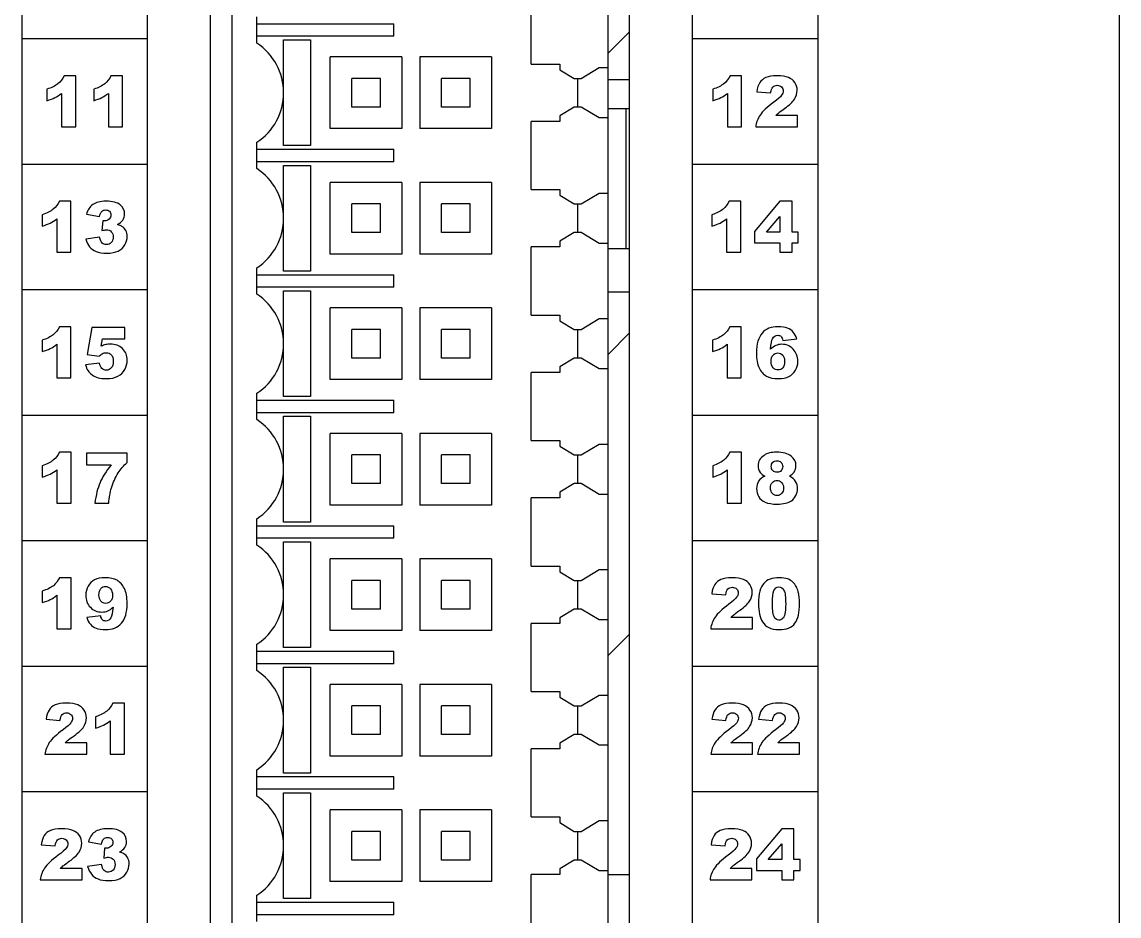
# Model space of a CAD drawing. Header units: millimetres. Extents: x 33 to 632, y -490 to 20.
# Drawn here: x 455.37 to 485.97, y -186.85 to -161.91 of the extents above; entities that cross this region are included whole.
import ezdxf

# ---------------------------------------------------------------- set-up
doc = ezdxf.new("R2010")
doc.units = ezdxf.units.MM

# ---------------------------------------------------------------- blocks, each defined once
blk = doc.blocks.new('MOD_DIM780')
at = {"linetype": 'Continuous'}
for p, q in [((146.219, 128.861), (146.219, 48.361)), ((156.719, 48.361), (156.719, 128.861)), ((145.619, 128.161), (145.619, 48.561)), ((157.319, 48.561), (157.319, 128.161)), ((140.369, 125.111), (140.369, 51.611)), ((143.869, 51.611), (143.869, 125.111)), ((159.069, 51.611), (159.069, 125.111)), ((162.569, 125.111), (162.569, 51.611)), ((170.969, 124.511), (170.969, 38.611)), ((154.569, 106.911), (154.569, 108.811)), ((146.919, 107.494), (146.919, 108.228)), ((146.919, 108.036), (150.744, 108.036)), ((150.744, 107.686), (150.744, 108.036)), ((156.719, 107.212), (157.319, 107.812)), ((143.869, 107.611), (140.369, 107.611)), ((150.744, 107.686), (146.919, 107.686)), ((147.669, 106.115), (147.669, 107.586)), ((147.669, 107.586), (148.421, 107.586)), ((148.421, 107.586), (148.421, 104.636)), ((162.569, 107.611), (159.069, 107.611)), ((150.969, 107.111), (148.969, 107.111)), ((148.969, 105.111), (148.969, 107.111)), ((150.969, 107.111), (150.969, 105.111)), ((153.469, 107.111), (151.469, 107.111)), ((151.469, 107.111), (151.469, 105.111)), ((153.469, 107.111), (153.469, 105.111)), ((154.569, 106.911), (155.37, 106.911)), ((155.37, 106.911), (155.369, 106.753)), ((155.969, 106.511), (156.469, 106.811)), ((156.469, 106.811), (156.719, 106.811)), ((141.868, 106.585), (141.546, 106.585)), ((141.868, 105.161), (141.868, 106.585)), ((143.173, 106.585), (142.851, 106.585)), ((143.173, 105.161), (143.173, 106.585)), ((150.369, 106.511), (149.569, 106.511)), ((149.569, 105.711), (149.569, 106.511)), ((150.369, 105.711), (150.369, 106.511)), ((152.869, 106.511), (152.069, 106.511)), ((152.069, 105.711), (152.069, 106.511)), ((152.869, 105.711), (152.869, 106.511)), ((155.369, 106.753), (155.772, 106.511)), ((155.772, 106.511), (155.969, 106.511)), ((155.869, 106.511), (155.869, 105.711)), ((160.44, 106.585), (160.118, 106.585)), ((160.44, 105.161), (160.44, 106.585)), ((141.066, 106.209), (141.066, 105.89)), ((142.37, 106.209), (142.37, 105.89)), ((157.319, 106.471), (156.719, 106.471)), ((159.637, 106.209), (159.637, 105.89)), ((141.475, 106.094), (141.475, 105.161)), ((142.779, 106.094), (142.779, 105.161)), ((147.669, 104.636), (147.669, 106.107)), ((160.046, 106.094), (160.046, 105.161)), ((160.863, 106.138), (161.252, 106.106)), ((150.369, 105.711), (149.569, 105.711)), ((152.869, 105.711), (152.069, 105.711)), ((155.772, 105.711), (155.369, 105.468)), ((155.969, 105.711), (155.772, 105.711)), ((156.469, 105.41), (155.969, 105.711)), ((156.719, 105.671), (157.319, 105.671)), ((157.219, 101.771), (157.219, 105.671)), ((155.37, 105.311), (154.569, 105.311)), ((154.569, 103.411), (154.569, 105.311)), ((155.369, 105.468), (155.37, 105.311)), ((156.719, 105.41), (156.469, 105.41)), ((162.001, 105.478), (161.394, 105.478)), ((162.001, 105.161), (162.001, 105.478)), ((141.475, 105.161), (141.868, 105.161)), ((142.779, 105.161), (143.173, 105.161)), ((150.969, 105.111), (148.969, 105.111)), ((153.469, 105.111), (151.469, 105.111)), ((160.046, 105.161), (160.44, 105.161)), ((160.834, 105.161), (162.001, 105.161)), ((146.919, 103.994), (146.919, 104.728)), ((146.919, 104.536), (150.744, 104.536)), ((148.421, 104.636), (147.669, 104.636)), ((150.744, 104.186), (150.744, 104.536)), ((143.869, 104.111), (140.369, 104.111)), ((150.744, 104.186), (146.919, 104.186)), ((147.669, 102.615), (147.669, 104.086)), ((147.669, 104.086), (148.421, 104.086)), ((148.421, 104.086), (148.421, 101.136)), ((162.569, 104.111), (159.069, 104.111)), ((150.969, 103.611), (148.969, 103.611)), ((148.969, 101.611), (148.969, 103.611)), ((150.969, 103.611), (150.969, 101.611)), ((153.469, 103.611), (151.469, 103.611)), ((151.469, 103.611), (151.469, 101.611)), ((153.469, 103.611), (153.469, 101.611)), ((154.569, 103.411), (155.37, 103.411)), ((155.37, 103.411), (155.369, 103.253)), ((155.369, 103.253), (155.772, 103.011)), ((155.969, 103.011), (156.469, 103.311)), ((156.469, 103.311), (156.719, 103.311)), ((141.736, 103.085), (141.414, 103.085)), ((141.736, 101.661), (141.736, 103.085)), ((150.369, 103.011), (149.569, 103.011)), ((149.569, 102.211), (149.569, 103.011)), ((150.369, 102.211), (150.369, 103.011)), ((152.869, 103.011), (152.069, 103.011)), ((152.069, 102.211), (152.069, 103.011)), ((152.869, 102.211), (152.869, 103.011)), ((155.772, 103.011), (155.969, 103.011)), ((155.869, 103.011), (155.869, 102.211)), ((160.417, 103.085), (160.095, 103.085)), ((160.417, 101.661), (160.417, 103.085)), ((161.509, 103.085), (160.8, 102.242)), ((161.848, 103.085), (161.509, 103.085)), ((161.848, 102.224), (161.848, 103.085)), ((140.934, 102.709), (140.934, 102.39)), ((141.343, 102.594), (141.343, 101.661)), ((142.169, 102.722), (142.537, 102.656)), ((142.621, 102.543), (142.601, 102.265)), ((147.669, 101.136), (147.669, 102.607)), ((159.615, 102.709), (159.615, 102.39)), ((160.024, 102.594), (160.024, 101.661)), ((161.133, 102.224), (161.509, 102.664)), ((161.509, 102.664), (161.509, 102.224)), ((150.369, 102.211), (149.569, 102.211)), ((152.869, 102.211), (152.069, 102.211)), ((155.772, 102.211), (155.369, 101.968)), ((155.969, 102.211), (155.772, 102.211)), ((156.469, 101.91), (155.969, 102.211)), ((160.8, 102.242), (160.8, 101.922)), ((161.509, 102.224), (161.133, 102.224)), ((162.023, 102.224), (161.848, 102.224)), ((162.023, 101.922), (162.023, 102.224)), ((142.537, 102.082), (142.148, 102.03)), ((155.369, 101.968), (155.37, 101.811)), ((156.719, 101.91), (156.469, 101.91)), ((160.8, 101.922), (161.509, 101.922)), ((161.509, 101.922), (161.509, 101.661)), ((161.848, 101.922), (162.023, 101.922)), ((161.848, 101.661), (161.848, 101.922)), ((141.343, 101.661), (141.736, 101.661)), ((150.969, 101.611), (148.969, 101.611)), ((153.469, 101.611), (151.469, 101.611)), ((155.37, 101.811), (154.569, 101.811)), ((154.569, 99.911), (154.569, 101.811)), ((156.719, 101.771), (157.319, 101.771)), ((160.024, 101.661), (160.417, 101.661)), ((161.509, 101.661), (161.848, 101.661)), ((146.919, 100.494), (146.919, 101.228)), ((146.919, 101.036), (150.744, 101.036)), ((148.421, 101.136), (147.669, 101.136)), ((150.744, 100.686), (150.744, 101.036)), ((150.744, 100.686), (146.919, 100.686)), ((143.869, 100.611), (140.369, 100.611)), ((147.669, 100.586), (148.421, 100.586)), ((147.669, 99.115), (147.669, 100.586)), ((148.421, 100.586), (148.421, 97.636)), ((156.719, 100.561), (157.319, 100.561)), ((162.569, 100.611), (159.069, 100.611)), ((150.969, 100.111), (148.969, 100.111)), ((148.969, 98.111), (148.969, 100.111)), ((150.969, 100.111), (150.969, 98.111)), ((153.469, 100.111), (151.469, 100.111)), ((151.469, 100.111), (151.469, 98.111)), ((153.469, 100.111), (153.469, 98.111)), ((154.569, 99.911), (155.37, 99.911)), ((155.37, 99.911), (155.369, 99.753)), ((155.969, 99.511), (156.469, 99.811)), ((156.469, 99.811), (156.719, 99.811)), ((141.735, 99.585), (141.413, 99.585)), ((141.735, 98.161), (141.735, 99.585)), ((142.315, 99.561), (142.192, 98.808)), ((143.239, 99.561), (142.315, 99.561)), ((143.239, 99.25), (143.239, 99.561)), ((150.369, 99.511), (149.569, 99.511)), ((149.569, 98.711), (149.569, 99.511)), ((150.369, 98.711), (150.369, 99.511)), ((152.869, 99.511), (152.069, 99.511)), ((152.069, 98.711), (152.069, 99.511)), ((152.869, 98.711), (152.869, 99.511)), ((155.369, 99.753), (155.772, 99.511)), ((155.772, 99.511), (155.969, 99.511)), ((155.869, 99.511), (155.869, 98.711)), ((160.431, 99.585), (160.109, 99.585)), ((160.431, 98.161), (160.431, 99.585)), ((140.933, 99.209), (140.933, 98.89)), ((142.58, 99.04), (142.613, 99.25)), ((142.613, 99.25), (143.239, 99.25)), ((156.719, 98.811), (157.319, 99.411)), ((159.629, 99.209), (159.629, 98.89)), ((161.593, 99.198), (161.98, 99.246)), ((141.341, 99.094), (141.341, 98.161)), ((147.669, 97.636), (147.669, 99.107)), ((160.038, 99.094), (160.038, 98.161)), ((142.535, 98.567), (142.142, 98.524)), ((142.192, 98.808), (142.524, 98.76)), ((150.369, 98.711), (149.569, 98.711)), ((152.869, 98.711), (152.069, 98.711)), ((155.772, 98.711), (155.369, 98.468)), ((155.969, 98.711), (155.772, 98.711)), ((156.469, 98.41), (155.969, 98.711)), ((155.37, 98.311), (154.569, 98.311)), ((154.569, 96.411), (154.569, 98.311)), ((155.369, 98.468), (155.37, 98.311)), ((156.719, 98.41), (156.469, 98.41)), ((141.341, 98.161), (141.735, 98.161)), ((150.969, 98.111), (148.969, 98.111)), ((153.469, 98.111), (151.469, 98.111)), ((160.038, 98.161), (160.431, 98.161)), ((146.919, 96.994), (146.919, 97.728)), ((148.421, 97.636), (147.669, 97.636)), ((146.919, 97.536), (150.744, 97.536)), ((150.744, 97.186), (150.744, 97.536)), ((143.869, 97.111), (140.369, 97.111)), ((150.744, 97.186), (146.919, 97.186)), ((147.669, 97.086), (148.421, 97.086)), ((147.669, 95.615), (147.669, 97.086)), ((148.421, 97.086), (148.421, 94.136)), ((162.569, 97.111), (159.069, 97.111)), ((150.969, 96.611), (148.969, 96.611)), ((148.969, 94.611), (148.969, 96.611)), ((150.969, 96.611), (150.969, 94.611)), ((153.469, 96.611), (151.469, 96.611)), ((151.469, 96.611), (151.469, 94.611)), ((153.469, 96.611), (153.469, 94.611)), ((154.569, 96.411), (155.37, 96.411)), ((155.37, 96.411), (155.369, 96.253)), ((141.738, 96.085), (141.416, 96.085)), ((141.738, 94.661), (141.738, 96.085)), ((155.369, 96.253), (155.772, 96.011)), ((155.969, 96.011), (156.469, 96.311)), ((156.469, 96.311), (156.719, 96.311)), ((160.437, 96.085), (160.115, 96.085)), ((160.437, 94.661), (160.437, 96.085)), ((143.303, 96.061), (142.167, 96.061)), ((142.167, 96.061), (142.167, 95.732)), ((143.303, 95.798), (143.303, 96.061)), ((150.369, 96.011), (149.569, 96.011)), ((149.569, 95.211), (149.569, 96.011)), ((150.369, 95.211), (150.369, 96.011)), ((152.869, 96.011), (152.069, 96.011)), ((152.069, 95.211), (152.069, 96.011)), ((152.869, 95.211), (152.869, 96.011)), ((155.772, 96.011), (155.969, 96.011)), ((155.869, 96.011), (155.869, 95.211)), ((140.936, 95.709), (140.936, 95.39)), ((141.344, 95.594), (141.344, 94.661)), ((142.167, 95.732), (142.859, 95.732)), ((147.669, 94.136), (147.669, 95.607)), ((159.635, 95.709), (159.635, 95.39)), ((160.043, 95.594), (160.043, 94.661)), ((150.369, 95.211), (149.569, 95.211)), ((152.869, 95.211), (152.069, 95.211)), ((155.772, 95.211), (155.369, 94.968)), ((155.969, 95.211), (155.772, 95.211)), ((156.469, 94.91), (155.969, 95.211)), ((155.369, 94.968), (155.37, 94.811)), ((156.719, 94.91), (156.469, 94.91)), ((141.344, 94.661), (141.738, 94.661)), ((142.403, 94.661), (142.791, 94.661)), ((150.969, 94.611), (148.969, 94.611)), ((153.469, 94.611), (151.469, 94.611)), ((155.37, 94.811), (154.569, 94.811)), ((154.569, 92.911), (154.569, 94.811)), ((160.043, 94.661), (160.437, 94.661)), ((146.919, 93.494), (146.919, 94.228)), ((146.919, 94.036), (150.744, 94.036)), ((148.421, 94.136), (147.669, 94.136)), ((150.744, 93.686), (150.744, 94.036)), ((150.744, 93.686), (146.919, 93.686)), ((143.869, 93.611), (140.369, 93.611)), ((147.669, 93.586), (148.421, 93.586)), ((147.669, 92.115), (147.669, 93.586)), ((148.421, 93.586), (148.421, 90.636)), ((162.569, 93.611), (159.069, 93.611)), ((150.969, 93.111), (148.969, 93.111)), ((148.969, 91.111), (148.969, 93.111)), ((150.969, 93.111), (150.969, 91.111)), ((153.469, 93.111), (151.469, 93.111)), ((151.469, 93.111), (151.469, 91.111)), ((153.469, 93.111), (153.469, 91.111)), ((154.569, 92.911), (155.37, 92.911)), ((155.37, 92.911), (155.369, 92.753)), ((155.369, 92.753), (155.772, 92.511)), ((155.969, 92.511), (156.469, 92.811)), ((156.469, 92.811), (156.719, 92.811)), ((141.738, 92.585), (141.416, 92.585)), ((141.738, 91.161), (141.738, 92.585)), ((150.369, 92.511), (149.569, 92.511)), ((149.569, 91.711), (149.569, 92.511)), ((150.369, 91.711), (150.369, 92.511)), ((152.869, 92.511), (152.069, 92.511)), ((152.069, 91.711), (152.069, 92.511)), ((152.869, 91.711), (152.869, 92.511)), ((155.772, 92.511), (155.969, 92.511)), ((155.869, 92.511), (155.869, 91.711)), ((140.936, 92.209), (140.936, 91.89)), ((147.669, 90.636), (147.669, 92.107)), ((159.609, 92.138), (159.999, 92.106)), ((141.345, 92.094), (141.345, 91.161)), ((142.565, 91.524), (142.178, 91.475)), ((150.369, 91.711), (149.569, 91.711)), ((152.869, 91.711), (152.069, 91.711)), ((155.772, 91.711), (155.369, 91.468)), ((155.969, 91.711), (155.772, 91.711)), ((156.469, 91.41), (155.969, 91.711)), ((155.37, 91.311), (154.569, 91.311)), ((154.569, 89.411), (154.569, 91.311)), ((155.369, 91.468), (155.37, 91.311)), ((156.719, 91.41), (156.469, 91.41)), ((160.748, 91.478), (160.14, 91.478)), ((160.748, 91.161), (160.748, 91.478)), ((141.345, 91.161), (141.738, 91.161)), ((150.969, 91.111), (148.969, 91.111)), ((153.469, 91.111), (151.469, 91.111)), ((156.719, 90.411), (157.319, 91.011)), ((159.581, 91.161), (160.748, 91.161)), ((146.919, 89.994), (146.919, 90.728)), ((148.421, 90.636), (147.669, 90.636)), ((146.919, 90.536), (150.744, 90.536)), ((150.744, 90.186), (150.744, 90.536)), ((143.869, 90.111), (140.369, 90.111)), ((150.744, 90.186), (146.919, 90.186)), ((147.669, 90.086), (148.421, 90.086)), ((147.669, 88.615), (147.669, 90.086)), ((148.421, 90.086), (148.421, 87.136)), ((162.569, 90.111), (159.069, 90.111)), ((150.969, 89.611), (148.969, 89.611)), ((148.969, 87.611), (148.969, 89.611)), ((150.969, 89.611), (150.969, 87.611)), ((153.469, 89.611), (151.469, 89.611)), ((151.469, 89.611), (151.469, 87.611)), ((153.469, 89.611), (153.469, 87.611)), ((154.569, 89.411), (155.37, 89.411)), ((155.37, 89.411), (155.369, 89.253)), ((143.227, 89.085), (142.905, 89.085)), ((143.227, 87.661), (143.227, 89.085)), ((155.369, 89.253), (155.772, 89.011)), ((155.969, 89.011), (156.469, 89.311)), ((156.469, 89.311), (156.719, 89.311)), ((150.369, 89.011), (149.569, 89.011)), ((149.569, 88.211), (149.569, 89.011)), ((150.369, 88.211), (150.369, 89.011)), ((152.869, 89.011), (152.069, 89.011)), ((152.069, 88.211), (152.069, 89.011)), ((152.869, 88.211), (152.869, 89.011)), ((155.772, 89.011), (155.969, 89.011)), ((155.869, 89.011), (155.869, 88.211)), ((141.041, 88.638), (141.43, 88.606)), ((142.424, 88.709), (142.424, 88.39)), ((142.833, 88.594), (142.833, 87.661)), ((147.669, 87.136), (147.669, 88.607)), ((159.612, 88.638), (160.002, 88.606)), ((160.917, 88.638), (161.306, 88.606)), ((150.369, 88.211), (149.569, 88.211)), ((152.869, 88.211), (152.069, 88.211)), ((155.772, 88.211), (155.369, 87.968)), ((155.969, 88.211), (155.772, 88.211)), ((156.469, 87.91), (155.969, 88.211)), ((142.179, 87.978), (141.572, 87.978)), ((142.179, 87.661), (142.179, 87.978)), ((155.369, 87.968), (155.37, 87.811)), ((156.719, 87.91), (156.469, 87.91)), ((160.75, 87.978), (160.143, 87.978)), ((160.75, 87.661), (160.75, 87.978)), ((162.055, 87.978), (161.448, 87.978)), ((162.055, 87.661), (162.055, 87.978)), ((141.012, 87.661), (142.179, 87.661)), ((142.833, 87.661), (143.227, 87.661)), ((150.969, 87.611), (148.969, 87.611)), ((153.469, 87.611), (151.469, 87.611)), ((155.37, 87.811), (154.569, 87.811)), ((154.569, 85.911), (154.569, 87.811)), ((159.583, 87.661), (160.75, 87.661)), ((160.888, 87.661), (162.055, 87.661)), ((146.919, 86.494), (146.919, 87.228)), ((146.919, 87.036), (150.744, 87.036)), ((148.421, 87.136), (147.669, 87.136)), ((150.744, 86.686), (150.744, 87.036)), ((143.869, 86.611), (140.369, 86.611)), ((150.744, 86.686), (146.919, 86.686)), ((162.569, 86.611), (159.069, 86.611)), ((147.669, 86.586), (148.421, 86.586)), ((147.669, 85.115), (147.669, 86.586)), ((148.421, 86.586), (148.421, 83.636)), ((150.969, 86.111), (148.969, 86.111)), ((148.969, 84.111), (148.969, 86.111)), ((150.969, 86.111), (150.969, 84.111)), ((153.469, 86.111), (151.469, 86.111)), ((151.469, 86.111), (151.469, 84.111)), ((153.469, 86.111), (153.469, 84.111)), ((154.569, 85.911), (155.37, 85.911)), ((155.37, 85.911), (155.369, 85.753)), ((155.369, 85.753), (155.772, 85.511)), ((155.969, 85.511), (156.469, 85.811)), ((156.469, 85.811), (156.719, 85.811)), ((150.369, 85.511), (149.569, 85.511)), ((149.569, 84.711), (149.569, 85.511)), ((150.369, 84.711), (150.369, 85.511)), ((152.869, 85.511), (152.069, 85.511)), ((152.069, 84.711), (152.069, 85.511)), ((152.869, 84.711), (152.869, 85.511)), ((155.772, 85.511), (155.969, 85.511)), ((155.869, 85.511), (155.869, 84.711)), ((161.563, 85.585), (160.854, 84.742)), ((161.902, 85.585), (161.563, 85.585)), ((161.902, 84.724), (161.902, 85.585)), ((140.909, 85.138), (141.298, 85.106)), ((142.223, 85.222), (142.591, 85.156)), ((147.669, 83.636), (147.669, 85.107)), ((159.59, 85.138), (159.979, 85.106)), ((161.187, 84.724), (161.563, 85.164)), ((161.563, 85.164), (161.563, 84.724)), ((142.675, 85.043), (142.654, 84.765)), ((142.047, 84.478), (141.44, 84.478)), ((142.047, 84.161), (142.047, 84.478)), ((142.591, 84.582), (142.202, 84.53)), ((150.369, 84.711), (149.569, 84.711)), ((152.869, 84.711), (152.069, 84.711)), ((155.772, 84.711), (155.369, 84.468)), ((155.369, 84.468), (155.37, 84.311)), ((155.969, 84.711), (155.772, 84.711)), ((156.469, 84.41), (155.969, 84.711)), ((160.728, 84.478), (160.121, 84.478)), ((160.728, 84.161), (160.728, 84.478)), ((160.854, 84.742), (160.854, 84.422)), ((161.563, 84.724), (161.187, 84.724)), ((162.077, 84.724), (161.902, 84.724)), ((162.077, 84.422), (162.077, 84.724)), ((140.88, 84.161), (142.047, 84.161)), ((155.37, 84.311), (154.569, 84.311)), ((154.569, 82.411), (154.569, 84.311)), ((156.719, 84.41), (156.469, 84.41)), ((156.719, 84.311), (157.319, 84.311)), ((159.561, 84.161), (160.728, 84.161)), ((160.854, 84.422), (161.563, 84.422)), ((161.563, 84.422), (161.563, 84.161)), ((161.563, 84.161), (161.902, 84.161)), ((161.902, 84.422), (162.077, 84.422)), ((161.902, 84.161), (161.902, 84.422)), ((150.969, 84.111), (148.969, 84.111)), ((153.469, 84.111), (151.469, 84.111)), ((146.919, 82.994), (146.919, 83.728)), ((148.421, 83.636), (147.669, 83.636)), ((146.919, 83.536), (150.744, 83.536)), ((150.744, 83.186), (150.744, 83.536)), ((150.744, 83.186), (146.919, 83.186))]:
    blk.add_line(p, q, dxfattribs=at)
for centre, radius, start, end in [((146.019, 106.111), 1.65, 303.0557, 56.9443), ((146.019, 102.611), 1.65, 303.0557, 56.9443), ((146.019, 99.111), 1.65, 303.0557, 56.9443), ((146.019, 95.611), 1.65, 303.0557, 56.9443), ((161.439, 95.708), 1.071, 270.0061, 282.0044), ((146.019, 92.111), 1.65, 303.0557, 56.9443), ((146.019, 88.611), 1.65, 303.0557, 56.9443), ((146.019, 85.111), 1.65, 303.0557, 56.9443)]:
    blk.add_arc(centre, radius, start, end, dxfattribs=at)
for points in [[(141.546, 106.585), (141.504, 106.497), (141.447, 106.422), (141.374, 106.363)], [(142.851, 106.585), (142.809, 106.497), (142.751, 106.422), (142.679, 106.363)], [(160.118, 106.585), (160.076, 106.497), (160.018, 106.422), (159.946, 106.363)], [(161.119, 106.535), (161.044, 106.502), (160.987, 106.455), (160.946, 106.394)], [(161.427, 106.585), (161.295, 106.585), (161.193, 106.567), (161.119, 106.535)], [(161.746, 106.537), (161.67, 106.568), (161.564, 106.585), (161.427, 106.585)], [(161.926, 106.394), (161.882, 106.459), (161.822, 106.506), (161.746, 106.537)], [(141.374, 106.363), (141.301, 106.303), (141.198, 106.251), (141.066, 106.209)], [(142.679, 106.363), (142.605, 106.303), (142.502, 106.251), (142.37, 106.209)], [(159.946, 106.363), (159.872, 106.303), (159.769, 106.251), (159.637, 106.209)], [(160.946, 106.394), (160.906, 106.332), (160.878, 106.247), (160.863, 106.138)], [(161.252, 106.106), (161.263, 106.184), (161.284, 106.24), (161.316, 106.271)], [(161.316, 106.271), (161.347, 106.302), (161.388, 106.318), (161.438, 106.318)], [(161.438, 106.318), (161.485, 106.318), (161.524, 106.303), (161.556, 106.272)], [(161.556, 106.272), (161.588, 106.242), (161.604, 106.205), (161.604, 106.163)], [(161.991, 106.177), (161.991, 106.257), (161.97, 106.329), (161.926, 106.394)], [(141.066, 105.89), (141.156, 105.917), (141.23, 105.946), (141.29, 105.976)], [(141.29, 105.976), (141.349, 106.006), (141.411, 106.045), (141.475, 106.094)], [(142.37, 105.89), (142.46, 105.917), (142.535, 105.946), (142.594, 105.976)], [(142.594, 105.976), (142.653, 106.006), (142.715, 106.045), (142.779, 106.094)], [(159.637, 105.89), (159.727, 105.917), (159.802, 105.946), (159.861, 105.976)], [(159.861, 105.976), (159.92, 106.006), (159.982, 106.045), (160.046, 106.094)], [(161.556, 106.039), (161.524, 105.994), (161.451, 105.929), (161.337, 105.845)], [(161.604, 106.163), (161.604, 106.123), (161.588, 106.082), (161.556, 106.039)], [(161.644, 105.677), (161.776, 105.769), (161.866, 105.854), (161.916, 105.932)], [(161.916, 105.932), (161.966, 106.01), (161.991, 106.091), (161.991, 106.177)], [(161.337, 105.845), (161.15, 105.707), (161.023, 105.587), (160.955, 105.485)], [(161.487, 105.562), (161.513, 105.584), (161.566, 105.622), (161.644, 105.677)], [(160.955, 105.485), (160.888, 105.384), (160.847, 105.275), (160.834, 105.161)], [(161.394, 105.478), (161.429, 105.512), (161.46, 105.541), (161.487, 105.562)], [(141.243, 102.863), (141.169, 102.803), (141.066, 102.751), (140.934, 102.709)], [(141.414, 103.085), (141.372, 102.997), (141.315, 102.922), (141.243, 102.863)], [(142.345, 102.991), (142.258, 102.928), (142.199, 102.838), (142.169, 102.722)], [(142.714, 103.085), (142.555, 103.085), (142.432, 103.053), (142.345, 102.991)], [(142.595, 102.801), (142.623, 102.829), (142.661, 102.843), (142.707, 102.843)], [(142.707, 102.843), (142.75, 102.843), (142.786, 102.83), (142.811, 102.804)], [(143.11, 102.982), (143.028, 103.05), (142.897, 103.085), (142.714, 103.085)], [(143.233, 102.725), (143.233, 102.829), (143.192, 102.914), (143.11, 102.982)], [(159.924, 102.863), (159.85, 102.803), (159.747, 102.751), (159.615, 102.709)], [(160.095, 103.085), (160.053, 102.997), (159.996, 102.922), (159.924, 102.863)], [(141.158, 102.476), (141.217, 102.506), (141.279, 102.545), (141.343, 102.594)], [(142.537, 102.656), (142.546, 102.725), (142.566, 102.773), (142.595, 102.801)], [(142.671, 102.538), (142.659, 102.538), (142.642, 102.539), (142.621, 102.543)], [(142.798, 102.587), (142.764, 102.555), (142.722, 102.538), (142.671, 102.538)], [(142.85, 102.703), (142.85, 102.658), (142.833, 102.619), (142.798, 102.587)], [(142.811, 102.804), (142.836, 102.779), (142.85, 102.745), (142.85, 102.703)], [(143.033, 102.432), (143.1, 102.469), (143.15, 102.512), (143.183, 102.561)], [(143.183, 102.561), (143.216, 102.61), (143.233, 102.664), (143.233, 102.725)], [(159.839, 102.476), (159.898, 102.506), (159.96, 102.545), (160.024, 102.594)], [(140.934, 102.39), (141.024, 102.417), (141.098, 102.446), (141.158, 102.476)], [(142.601, 102.265), (142.654, 102.28), (142.696, 102.288), (142.727, 102.288)], [(142.727, 102.288), (142.784, 102.288), (142.829, 102.27), (142.862, 102.234)], [(142.862, 102.234), (142.896, 102.198), (142.913, 102.149), (142.913, 102.084)], [(143.157, 102.385), (143.129, 102.403), (143.087, 102.419), (143.033, 102.432)], [(143.265, 102.272), (143.239, 102.319), (143.203, 102.357), (143.157, 102.385)], [(143.304, 102.105), (143.304, 102.17), (143.291, 102.225), (143.265, 102.272)], [(159.615, 102.39), (159.705, 102.417), (159.779, 102.446), (159.839, 102.476)], [(142.148, 102.03), (142.173, 101.942), (142.209, 101.87), (142.257, 101.813)], [(142.607, 101.919), (142.575, 101.949), (142.552, 102.004), (142.537, 102.082)], [(142.73, 101.874), (142.681, 101.874), (142.64, 101.888), (142.607, 101.919)], [(142.86, 101.931), (142.826, 101.893), (142.782, 101.874), (142.73, 101.874)], [(142.913, 102.084), (142.913, 102.02), (142.895, 101.969), (142.86, 101.931)], [(143.24, 101.87), (143.282, 101.944), (143.304, 102.023), (143.304, 102.105)], [(142.257, 101.813), (142.304, 101.755), (142.365, 101.711), (142.438, 101.682)], [(142.438, 101.682), (142.512, 101.652), (142.612, 101.637), (142.74, 101.637)], [(142.74, 101.637), (142.87, 101.637), (142.976, 101.658), (143.056, 101.697)], [(143.056, 101.697), (143.136, 101.737), (143.197, 101.795), (143.24, 101.87)], [(141.413, 99.585), (141.371, 99.497), (141.314, 99.422), (141.241, 99.363)], [(160.109, 99.585), (160.067, 99.497), (160.01, 99.422), (159.937, 99.363)], [(161.458, 99.585), (161.269, 99.585), (161.121, 99.525), (161.015, 99.408)], [(161.721, 99.545), (161.656, 99.571), (161.568, 99.585), (161.458, 99.585)], [(161.882, 99.432), (161.84, 99.482), (161.786, 99.52), (161.721, 99.545)], [(141.241, 99.363), (141.168, 99.303), (141.064, 99.251), (140.933, 99.209)], [(159.937, 99.363), (159.864, 99.303), (159.761, 99.251), (159.629, 99.209)], [(161.015, 99.408), (160.909, 99.29), (160.856, 99.105), (160.856, 98.853)], [(161.25, 98.956), (161.262, 99.106), (161.281, 99.204), (161.306, 99.251)], [(161.306, 99.251), (161.341, 99.313), (161.391, 99.346), (161.454, 99.346)], [(161.454, 99.346), (161.488, 99.346), (161.518, 99.334), (161.541, 99.312)], [(161.541, 99.312), (161.566, 99.289), (161.583, 99.251), (161.593, 99.198)], [(161.98, 99.246), (161.957, 99.32), (161.925, 99.383), (161.882, 99.432)], [(140.933, 98.89), (141.022, 98.917), (141.097, 98.946), (141.156, 98.976)], [(141.156, 98.976), (141.215, 99.006), (141.277, 99.045), (141.341, 99.094)], [(142.708, 99.086), (142.666, 99.076), (142.623, 99.06), (142.58, 99.04)], [(142.609, 98.833), (142.644, 98.851), (142.68, 98.861), (142.718, 98.861)], [(142.834, 99.101), (142.792, 99.101), (142.75, 99.096), (142.708, 99.086)], [(142.718, 98.861), (142.778, 98.861), (142.824, 98.841), (142.86, 98.802)], [(143.174, 98.974), (143.087, 99.058), (142.973, 99.101), (142.834, 99.101)], [(143.306, 98.654), (143.306, 98.782), (143.262, 98.889), (143.174, 98.974)], [(159.629, 98.89), (159.719, 98.917), (159.793, 98.946), (159.853, 98.976)], [(159.853, 98.976), (159.912, 99.006), (159.974, 99.045), (160.038, 99.094)], [(160.856, 98.853), (160.856, 98.68), (160.881, 98.542), (160.931, 98.437)], [(161.394, 99.06), (161.344, 99.037), (161.296, 99.003), (161.25, 98.956)], [(161.318, 98.794), (161.354, 98.834), (161.4, 98.854), (161.455, 98.854)], [(161.564, 99.095), (161.499, 99.095), (161.442, 99.083), (161.394, 99.06)], [(161.455, 98.854), (161.507, 98.854), (161.551, 98.833), (161.587, 98.792)], [(161.879, 98.961), (161.794, 99.05), (161.688, 99.095), (161.564, 99.095)], [(162.01, 98.622), (162.01, 98.759), (161.966, 98.871), (161.879, 98.961)], [(142.524, 98.76), (142.554, 98.795), (142.583, 98.82), (142.609, 98.833)], [(142.602, 98.422), (142.567, 98.455), (142.545, 98.504), (142.535, 98.567)], [(142.86, 98.802), (142.896, 98.763), (142.914, 98.702), (142.914, 98.619)], [(142.914, 98.619), (142.914, 98.537), (142.896, 98.476), (142.861, 98.435)], [(143.238, 98.394), (143.283, 98.477), (143.306, 98.564), (143.306, 98.654)], [(161.264, 98.622), (161.264, 98.696), (161.282, 98.754), (161.318, 98.794)], [(161.321, 98.443), (161.283, 98.486), (161.264, 98.546), (161.264, 98.622)], [(161.587, 98.792), (161.623, 98.75), (161.641, 98.69), (161.641, 98.611)], [(161.641, 98.611), (161.641, 98.534), (161.624, 98.476), (161.59, 98.437)], [(161.944, 98.369), (161.988, 98.445), (162.01, 98.529), (162.01, 98.622)], [(142.142, 98.524), (142.161, 98.458), (142.185, 98.403), (142.213, 98.359)], [(142.213, 98.359), (142.242, 98.315), (142.279, 98.275), (142.325, 98.241)], [(142.325, 98.241), (142.371, 98.207), (142.427, 98.18), (142.493, 98.163)], [(142.727, 98.374), (142.678, 98.374), (142.636, 98.39), (142.602, 98.422)], [(142.861, 98.435), (142.825, 98.394), (142.781, 98.374), (142.727, 98.374)], [(143.047, 98.203), (143.129, 98.247), (143.193, 98.31), (143.238, 98.394)], [(160.931, 98.437), (160.982, 98.332), (161.05, 98.256), (161.135, 98.208)], [(161.461, 98.379), (161.406, 98.379), (161.359, 98.4), (161.321, 98.443)], [(161.59, 98.437), (161.555, 98.398), (161.512, 98.379), (161.461, 98.379)], [(161.762, 98.195), (161.84, 98.234), (161.9, 98.292), (161.944, 98.369)], [(142.493, 98.163), (142.559, 98.146), (142.638, 98.137), (142.731, 98.137)], [(142.731, 98.137), (142.859, 98.137), (142.965, 98.159), (143.047, 98.203)], [(161.135, 98.208), (161.219, 98.161), (161.332, 98.137), (161.472, 98.137)], [(161.472, 98.137), (161.588, 98.137), (161.685, 98.157), (161.762, 98.195)], [(141.416, 96.085), (141.374, 95.997), (141.317, 95.922), (141.244, 95.863)], [(160.115, 96.085), (160.073, 95.997), (160.016, 95.922), (159.943, 95.863)], [(161.409, 96.085), (161.268, 96.085), (161.154, 96.056), (161.068, 95.998)], [(161.823, 95.977), (161.734, 96.048), (161.596, 96.085), (161.409, 96.085)], [(141.244, 95.863), (141.17, 95.803), (141.067, 95.751), (140.936, 95.709)], [(143.056, 95.509), (143.121, 95.612), (143.204, 95.708), (143.303, 95.798)], [(159.943, 95.863), (159.87, 95.803), (159.766, 95.751), (159.635, 95.709)], [(161.068, 95.998), (160.957, 95.924), (160.903, 95.828), (160.903, 95.711)], [(161.269, 95.688), (161.269, 95.735), (161.283, 95.773), (161.312, 95.803)], [(161.312, 95.803), (161.342, 95.832), (161.38, 95.848), (161.428, 95.848)], [(161.428, 95.848), (161.474, 95.848), (161.512, 95.832), (161.542, 95.802)], [(161.542, 95.802), (161.572, 95.771), (161.588, 95.732), (161.588, 95.684)], [(161.958, 95.708), (161.958, 95.816), (161.913, 95.906), (161.823, 95.977)], [(140.936, 95.39), (141.025, 95.417), (141.1, 95.446), (141.159, 95.476)], [(141.159, 95.476), (141.218, 95.506), (141.28, 95.545), (141.344, 95.594)], [(142.859, 95.732), (142.717, 95.556), (142.612, 95.39), (142.547, 95.236)], [(142.865, 95.088), (142.911, 95.242), (142.975, 95.383), (143.056, 95.509)], [(159.635, 95.39), (159.724, 95.417), (159.799, 95.446), (159.858, 95.476)], [(159.858, 95.476), (159.917, 95.506), (159.979, 95.545), (160.043, 95.594)], [(160.903, 95.711), (160.903, 95.64), (160.922, 95.577), (160.96, 95.522)], [(160.96, 95.522), (160.988, 95.482), (161.033, 95.446), (161.094, 95.413)], [(161.313, 95.571), (161.283, 95.6), (161.269, 95.64), (161.269, 95.688)], [(161.435, 95.527), (161.384, 95.527), (161.344, 95.541), (161.313, 95.571)], [(161.545, 95.571), (161.516, 95.541), (161.479, 95.527), (161.435, 95.527)], [(161.588, 95.684), (161.588, 95.638), (161.573, 95.599), (161.545, 95.571)], [(161.779, 95.413), (161.836, 95.451), (161.878, 95.491), (161.905, 95.532)], [(161.905, 95.532), (161.94, 95.586), (161.958, 95.645), (161.958, 95.708)], [(142.547, 95.236), (142.482, 95.081), (142.434, 94.889), (142.403, 94.661)], [(160.917, 95.28), (160.879, 95.223), (160.86, 95.154), (160.86, 95.072)], [(161.094, 95.413), (161.014, 95.382), (160.955, 95.338), (160.917, 95.28)], [(161.248, 95.086), (161.248, 95.151), (161.265, 95.202), (161.301, 95.24)], [(161.301, 95.24), (161.337, 95.279), (161.379, 95.298), (161.428, 95.298)], [(161.428, 95.298), (161.477, 95.298), (161.52, 95.278), (161.557, 95.238)], [(161.557, 95.238), (161.594, 95.198), (161.613, 95.148), (161.613, 95.087)], [(161.947, 95.269), (161.91, 95.328), (161.854, 95.377), (161.779, 95.413)], [(162.004, 95.07), (162.004, 95.143), (161.985, 95.209), (161.947, 95.269)], [(142.791, 94.661), (142.803, 94.825), (142.828, 94.967), (142.865, 95.088)], [(160.86, 95.072), (160.86, 94.988), (160.88, 94.912), (160.92, 94.844)], [(161.304, 94.934), (161.266, 94.973), (161.248, 95.024), (161.248, 95.086)], [(161.433, 94.876), (161.384, 94.876), (161.341, 94.895), (161.304, 94.934)], [(161.558, 94.935), (161.521, 94.895), (161.479, 94.876), (161.433, 94.876)], [(161.613, 95.087), (161.613, 95.025), (161.594, 94.975), (161.558, 94.935)], [(161.837, 94.733), (161.884, 94.766), (161.923, 94.813), (161.955, 94.874)], [(161.955, 94.874), (161.988, 94.935), (162.004, 95), (162.004, 95.07)], [(160.92, 94.844), (160.961, 94.775), (161.021, 94.724), (161.1, 94.689)], [(161.1, 94.689), (161.178, 94.655), (161.291, 94.637), (161.439, 94.637)], [(161.662, 94.66), (161.732, 94.675), (161.79, 94.7), (161.837, 94.733)], [(141.416, 92.585), (141.374, 92.497), (141.317, 92.422), (141.245, 92.363)], [(142.396, 92.526), (142.319, 92.486), (142.259, 92.429), (142.215, 92.353)], [(142.686, 92.585), (142.57, 92.585), (142.473, 92.565), (142.396, 92.526)], [(143.023, 92.512), (142.939, 92.56), (142.826, 92.585), (142.686, 92.585)], [(143.226, 92.283), (143.175, 92.388), (143.108, 92.464), (143.023, 92.512)], [(159.865, 92.535), (159.791, 92.502), (159.733, 92.455), (159.693, 92.394)], [(160.174, 92.585), (160.042, 92.585), (159.94, 92.567), (159.865, 92.535)], [(160.492, 92.537), (160.416, 92.568), (160.31, 92.585), (160.174, 92.585)], [(160.672, 92.394), (160.628, 92.459), (160.569, 92.506), (160.492, 92.537)], [(161.057, 92.425), (160.962, 92.318), (160.914, 92.132), (160.914, 91.866)], [(161.495, 92.585), (161.299, 92.585), (161.153, 92.531), (161.057, 92.425)], [(161.727, 92.549), (161.666, 92.572), (161.589, 92.585), (161.495, 92.585)], [(161.875, 92.459), (161.837, 92.496), (161.788, 92.526), (161.727, 92.549)], [(161.965, 92.341), (161.943, 92.382), (161.914, 92.421), (161.875, 92.459)], [(141.245, 92.363), (141.171, 92.303), (141.068, 92.251), (140.936, 92.209)], [(142.215, 92.353), (142.171, 92.276), (142.149, 92.191), (142.149, 92.098)], [(142.518, 92.109), (142.518, 92.186), (142.535, 92.245), (142.569, 92.284)], [(142.571, 91.929), (142.536, 91.971), (142.518, 92.031), (142.518, 92.109)], [(142.569, 92.284), (142.603, 92.322), (142.646, 92.342), (142.698, 92.342)], [(142.698, 92.342), (142.752, 92.342), (142.799, 92.32), (142.837, 92.277)], [(142.837, 92.277), (142.876, 92.234), (142.895, 92.175), (142.895, 92.099)], [(143.302, 91.868), (143.302, 92.04), (143.277, 92.178), (143.226, 92.283)], [(159.693, 92.394), (159.652, 92.332), (159.625, 92.247), (159.609, 92.138)], [(159.999, 92.106), (160.009, 92.184), (160.03, 92.24), (160.062, 92.271)], [(160.062, 92.271), (160.093, 92.302), (160.135, 92.318), (160.184, 92.318)], [(160.184, 92.318), (160.232, 92.318), (160.271, 92.303), (160.303, 92.272)], [(160.35, 92.163), (160.35, 92.123), (160.334, 92.082), (160.302, 92.039)], [(160.303, 92.272), (160.334, 92.242), (160.35, 92.205), (160.35, 92.163)], [(160.663, 91.932), (160.712, 92.01), (160.738, 92.091), (160.738, 92.177)], [(160.738, 92.177), (160.738, 92.257), (160.716, 92.329), (160.672, 92.394)], [(161.3, 91.865), (161.3, 92.041), (161.314, 92.162), (161.343, 92.227)], [(161.343, 92.227), (161.371, 92.292), (161.417, 92.326), (161.482, 92.326)], [(161.482, 92.326), (161.545, 92.326), (161.592, 92.293), (161.623, 92.229)], [(161.623, 92.229), (161.655, 92.165), (161.671, 92.04), (161.671, 91.855)], [(162.019, 92.198), (162.005, 92.252), (161.987, 92.3), (161.965, 92.341)], [(162.058, 91.871), (162.058, 91.984), (162.044, 92.093), (162.019, 92.198)], [(140.936, 91.89), (141.026, 91.917), (141.1, 91.946), (141.16, 91.976)], [(141.16, 91.976), (141.219, 92.006), (141.281, 92.045), (141.345, 92.094)], [(142.149, 92.098), (142.149, 91.962), (142.192, 91.849), (142.278, 91.76)], [(142.704, 91.867), (142.65, 91.867), (142.606, 91.887), (142.571, 91.929)], [(142.84, 91.928), (142.804, 91.887), (142.758, 91.867), (142.704, 91.867)], [(142.895, 92.099), (142.895, 92.025), (142.877, 91.968), (142.84, 91.928)], [(143.143, 91.313), (143.249, 91.43), (143.302, 91.615), (143.302, 91.868)], [(160.084, 91.845), (159.897, 91.707), (159.77, 91.587), (159.702, 91.485)], [(160.302, 92.039), (160.27, 91.994), (160.198, 91.929), (160.084, 91.845)], [(160.39, 91.677), (160.522, 91.769), (160.613, 91.854), (160.663, 91.932)], [(160.914, 91.866), (160.914, 91.758), (160.922, 91.659), (160.941, 91.569)], [(161.346, 91.5), (161.315, 91.565), (161.3, 91.687), (161.3, 91.865)], [(161.671, 91.855), (161.671, 91.728), (161.663, 91.634), (161.65, 91.575)], [(161.929, 91.313), (162.015, 91.431), (162.058, 91.617), (162.058, 91.871)], [(142.278, 91.76), (142.364, 91.671), (142.47, 91.627), (142.596, 91.627)], [(142.616, 91.408), (142.592, 91.431), (142.575, 91.469), (142.565, 91.524)], [(142.596, 91.627), (142.66, 91.627), (142.716, 91.637), (142.766, 91.66)], [(142.766, 91.66), (142.814, 91.682), (142.862, 91.717), (142.909, 91.765)], [(142.909, 91.765), (142.896, 91.614), (142.877, 91.516), (142.851, 91.47)], [(160.14, 91.478), (160.176, 91.512), (160.206, 91.541), (160.233, 91.562)], [(160.233, 91.562), (160.26, 91.584), (160.312, 91.622), (160.39, 91.677)], [(160.941, 91.569), (160.961, 91.48), (160.986, 91.41), (161.02, 91.358)], [(161.484, 91.402), (161.424, 91.402), (161.378, 91.435), (161.346, 91.5)], [(161.65, 91.575), (161.637, 91.515), (161.615, 91.471), (161.586, 91.443)], [(142.178, 91.475), (142.201, 91.4), (142.234, 91.338), (142.277, 91.288)], [(142.277, 91.288), (142.319, 91.239), (142.372, 91.201), (142.437, 91.175)], [(142.706, 91.376), (142.67, 91.376), (142.641, 91.386), (142.616, 91.408)], [(142.701, 91.137), (142.889, 91.137), (143.036, 91.195), (143.143, 91.313)], [(142.851, 91.47), (142.816, 91.407), (142.768, 91.376), (142.706, 91.376)], [(159.702, 91.485), (159.634, 91.384), (159.594, 91.275), (159.581, 91.161)], [(161.02, 91.358), (161.067, 91.286), (161.127, 91.23), (161.199, 91.193)], [(161.199, 91.193), (161.272, 91.156), (161.366, 91.137), (161.485, 91.137)], [(161.586, 91.443), (161.557, 91.416), (161.523, 91.402), (161.484, 91.402)], [(161.485, 91.137), (161.695, 91.137), (161.843, 91.195), (161.929, 91.313)], [(142.437, 91.175), (142.501, 91.15), (142.589, 91.137), (142.701, 91.137)], [(141.605, 89.085), (141.473, 89.085), (141.371, 89.067), (141.297, 89.035)], [(141.924, 89.037), (141.848, 89.068), (141.742, 89.085), (141.605, 89.085)], [(142.905, 89.085), (142.863, 88.997), (142.805, 88.922), (142.733, 88.863)], [(160.177, 89.085), (160.045, 89.085), (159.943, 89.067), (159.868, 89.035)], [(160.495, 89.037), (160.419, 89.068), (160.313, 89.085), (160.177, 89.085)], [(161.481, 89.085), (161.349, 89.085), (161.247, 89.067), (161.173, 89.035)], [(161.8, 89.037), (161.724, 89.068), (161.618, 89.085), (161.481, 89.085)], [(141.124, 88.894), (141.084, 88.832), (141.056, 88.747), (141.041, 88.638)], [(141.297, 89.035), (141.222, 89.002), (141.165, 88.955), (141.124, 88.894)], [(141.43, 88.606), (141.441, 88.684), (141.462, 88.74), (141.493, 88.771)], [(141.493, 88.771), (141.525, 88.802), (141.566, 88.818), (141.615, 88.818)], [(141.615, 88.818), (141.663, 88.818), (141.702, 88.803), (141.734, 88.772)], [(141.734, 88.772), (141.765, 88.742), (141.782, 88.705), (141.782, 88.663)], [(142.103, 88.894), (142.06, 88.959), (142, 89.006), (141.924, 89.037)], [(142.169, 88.677), (142.169, 88.757), (142.147, 88.829), (142.103, 88.894)], [(142.733, 88.863), (142.659, 88.803), (142.556, 88.751), (142.424, 88.709)], [(159.696, 88.894), (159.655, 88.832), (159.627, 88.747), (159.612, 88.638)], [(159.868, 89.035), (159.794, 89.002), (159.736, 88.955), (159.696, 88.894)], [(160.002, 88.606), (160.012, 88.684), (160.033, 88.74), (160.065, 88.771)], [(160.065, 88.771), (160.096, 88.802), (160.137, 88.818), (160.187, 88.818)], [(160.187, 88.818), (160.235, 88.818), (160.274, 88.803), (160.305, 88.772)], [(160.305, 88.772), (160.337, 88.742), (160.353, 88.705), (160.353, 88.663)], [(160.675, 88.894), (160.631, 88.959), (160.572, 89.006), (160.495, 89.037)], [(160.741, 88.677), (160.741, 88.757), (160.719, 88.829), (160.675, 88.894)], [(161, 88.894), (160.96, 88.832), (160.932, 88.747), (160.917, 88.638)], [(161.173, 89.035), (161.098, 89.002), (161.041, 88.955), (161, 88.894)], [(161.306, 88.606), (161.317, 88.684), (161.338, 88.74), (161.37, 88.771)], [(161.37, 88.771), (161.401, 88.802), (161.442, 88.818), (161.492, 88.818)], [(161.492, 88.818), (161.539, 88.818), (161.578, 88.803), (161.61, 88.772)], [(161.61, 88.772), (161.641, 88.742), (161.658, 88.705), (161.658, 88.663)], [(161.98, 88.894), (161.936, 88.959), (161.876, 89.006), (161.8, 89.037)], [(162.045, 88.677), (162.045, 88.757), (162.023, 88.829), (161.98, 88.894)], [(141.734, 88.539), (141.701, 88.494), (141.629, 88.429), (141.515, 88.345)], [(141.782, 88.663), (141.782, 88.623), (141.765, 88.582), (141.734, 88.539)], [(142.094, 88.432), (142.144, 88.51), (142.169, 88.591), (142.169, 88.677)], [(142.424, 88.39), (142.514, 88.417), (142.589, 88.446), (142.648, 88.476)], [(142.648, 88.476), (142.707, 88.506), (142.769, 88.545), (142.833, 88.594)], [(160.305, 88.539), (160.273, 88.494), (160.2, 88.429), (160.087, 88.345)], [(160.353, 88.663), (160.353, 88.623), (160.337, 88.582), (160.305, 88.539)], [(160.666, 88.432), (160.715, 88.51), (160.741, 88.591), (160.741, 88.677)], [(161.61, 88.539), (161.577, 88.494), (161.505, 88.429), (161.391, 88.345)], [(161.658, 88.663), (161.658, 88.623), (161.641, 88.582), (161.61, 88.539)], [(161.97, 88.432), (162.02, 88.51), (162.045, 88.591), (162.045, 88.677)], [(141.515, 88.345), (141.328, 88.207), (141.201, 88.087), (141.133, 87.985)], [(141.664, 88.062), (141.691, 88.084), (141.743, 88.122), (141.822, 88.177)], [(141.822, 88.177), (141.954, 88.269), (142.044, 88.354), (142.094, 88.432)], [(160.087, 88.345), (159.9, 88.207), (159.773, 88.087), (159.705, 87.985)], [(160.236, 88.062), (160.262, 88.084), (160.315, 88.122), (160.393, 88.177)], [(160.393, 88.177), (160.525, 88.269), (160.616, 88.354), (160.666, 88.432)], [(161.391, 88.345), (161.204, 88.207), (161.077, 88.087), (161.009, 87.985)], [(161.54, 88.062), (161.567, 88.084), (161.62, 88.122), (161.698, 88.177)], [(161.698, 88.177), (161.83, 88.269), (161.92, 88.354), (161.97, 88.432)], [(141.133, 87.985), (141.065, 87.884), (141.025, 87.775), (141.012, 87.661)], [(141.572, 87.978), (141.607, 88.012), (141.637, 88.041), (141.664, 88.062)], [(159.705, 87.985), (159.637, 87.884), (159.597, 87.775), (159.583, 87.661)], [(160.143, 87.978), (160.178, 88.012), (160.209, 88.041), (160.236, 88.062)], [(161.009, 87.985), (160.941, 87.884), (160.901, 87.775), (160.888, 87.661)], [(161.448, 87.978), (161.483, 88.012), (161.514, 88.041), (161.54, 88.062)], [(140.993, 85.394), (140.952, 85.332), (140.924, 85.247), (140.909, 85.138)], [(141.165, 85.535), (141.09, 85.502), (141.033, 85.455), (140.993, 85.394)], [(141.473, 85.585), (141.341, 85.585), (141.239, 85.567), (141.165, 85.535)], [(141.792, 85.537), (141.716, 85.568), (141.61, 85.585), (141.473, 85.585)], [(141.972, 85.394), (141.928, 85.459), (141.869, 85.506), (141.792, 85.537)], [(142.038, 85.177), (142.038, 85.257), (142.016, 85.329), (141.972, 85.394)], [(142.399, 85.491), (142.312, 85.428), (142.253, 85.338), (142.223, 85.222)], [(142.768, 85.585), (142.609, 85.585), (142.485, 85.553), (142.399, 85.491)], [(143.164, 85.482), (143.082, 85.55), (142.951, 85.585), (142.768, 85.585)], [(143.287, 85.225), (143.287, 85.329), (143.246, 85.414), (143.164, 85.482)], [(159.673, 85.394), (159.633, 85.332), (159.605, 85.247), (159.59, 85.138)], [(159.846, 85.535), (159.771, 85.502), (159.714, 85.455), (159.673, 85.394)], [(160.154, 85.585), (160.022, 85.585), (159.92, 85.567), (159.846, 85.535)], [(160.473, 85.537), (160.397, 85.568), (160.291, 85.585), (160.154, 85.585)], [(160.653, 85.394), (160.609, 85.459), (160.549, 85.506), (160.473, 85.537)], [(160.718, 85.177), (160.718, 85.257), (160.697, 85.329), (160.653, 85.394)], [(141.298, 85.106), (141.309, 85.184), (141.33, 85.24), (141.362, 85.271)], [(141.362, 85.271), (141.393, 85.302), (141.434, 85.318), (141.484, 85.318)], [(141.484, 85.318), (141.531, 85.318), (141.571, 85.303), (141.602, 85.272)], [(141.602, 85.272), (141.634, 85.242), (141.65, 85.205), (141.65, 85.163)], [(141.65, 85.163), (141.65, 85.123), (141.634, 85.082), (141.602, 85.039)], [(141.962, 84.932), (142.012, 85.01), (142.038, 85.091), (142.038, 85.177)], [(142.591, 85.156), (142.6, 85.225), (142.62, 85.273), (142.649, 85.301)], [(142.649, 85.301), (142.677, 85.329), (142.715, 85.343), (142.76, 85.343)], [(142.852, 85.087), (142.818, 85.055), (142.776, 85.038), (142.725, 85.038)], [(142.76, 85.343), (142.804, 85.343), (142.84, 85.33), (142.865, 85.304)], [(142.904, 85.203), (142.904, 85.158), (142.887, 85.119), (142.852, 85.087)], [(142.865, 85.304), (142.89, 85.279), (142.904, 85.245), (142.904, 85.203)], [(143.237, 85.061), (143.27, 85.11), (143.287, 85.164), (143.287, 85.225)], [(159.979, 85.106), (159.99, 85.184), (160.011, 85.24), (160.043, 85.271)], [(160.043, 85.271), (160.074, 85.302), (160.115, 85.318), (160.165, 85.318)], [(160.165, 85.318), (160.212, 85.318), (160.251, 85.303), (160.283, 85.272)], [(160.283, 85.272), (160.315, 85.242), (160.331, 85.205), (160.331, 85.163)], [(160.331, 85.163), (160.331, 85.123), (160.315, 85.082), (160.283, 85.039)], [(160.643, 84.932), (160.693, 85.01), (160.718, 85.091), (160.718, 85.177)], [(141.383, 84.845), (141.196, 84.707), (141.069, 84.587), (141.001, 84.485)], [(141.602, 85.039), (141.57, 84.994), (141.497, 84.929), (141.383, 84.845)], [(141.69, 84.677), (141.822, 84.769), (141.912, 84.854), (141.962, 84.932)], [(142.654, 84.765), (142.708, 84.78), (142.75, 84.788), (142.781, 84.788)], [(142.725, 85.038), (142.713, 85.038), (142.696, 85.039), (142.675, 85.043)], [(142.781, 84.788), (142.838, 84.788), (142.883, 84.77), (142.916, 84.734)], [(143.087, 84.932), (143.154, 84.969), (143.204, 85.012), (143.237, 85.061)], [(143.211, 84.885), (143.183, 84.903), (143.141, 84.919), (143.087, 84.932)], [(143.319, 84.772), (143.293, 84.819), (143.257, 84.857), (143.211, 84.885)], [(143.358, 84.605), (143.358, 84.67), (143.345, 84.725), (143.319, 84.772)], [(160.064, 84.845), (159.877, 84.707), (159.75, 84.587), (159.682, 84.485)], [(160.283, 85.039), (160.251, 84.994), (160.178, 84.929), (160.064, 84.845)], [(160.371, 84.677), (160.503, 84.769), (160.593, 84.854), (160.643, 84.932)], [(141.001, 84.485), (140.934, 84.384), (140.894, 84.275), (140.88, 84.161)], [(141.44, 84.478), (141.475, 84.512), (141.506, 84.541), (141.533, 84.562)], [(141.533, 84.562), (141.559, 84.584), (141.612, 84.622), (141.69, 84.677)], [(142.202, 84.53), (142.227, 84.442), (142.263, 84.37), (142.311, 84.313)], [(142.661, 84.419), (142.629, 84.449), (142.606, 84.504), (142.591, 84.582)], [(142.967, 84.584), (142.967, 84.52), (142.949, 84.469), (142.914, 84.431)], [(142.916, 84.734), (142.95, 84.698), (142.967, 84.649), (142.967, 84.584)], [(143.294, 84.37), (143.336, 84.444), (143.358, 84.523), (143.358, 84.605)], [(159.682, 84.485), (159.615, 84.384), (159.574, 84.275), (159.561, 84.161)], [(160.121, 84.478), (160.156, 84.512), (160.187, 84.541), (160.214, 84.562)], [(160.214, 84.562), (160.24, 84.584), (160.293, 84.622), (160.371, 84.677)], [(142.311, 84.313), (142.358, 84.255), (142.419, 84.211), (142.492, 84.182)], [(142.492, 84.182), (142.566, 84.152), (142.666, 84.137), (142.794, 84.137)], [(142.784, 84.374), (142.735, 84.374), (142.694, 84.388), (142.661, 84.419)], [(142.914, 84.431), (142.88, 84.393), (142.836, 84.374), (142.784, 84.374)], [(142.794, 84.137), (142.924, 84.137), (143.03, 84.158), (143.11, 84.197)], [(143.11, 84.197), (143.19, 84.237), (143.251, 84.295), (143.294, 84.37)]]:
    blk.add_open_spline(points, degree=3, dxfattribs=at)

msp = doc.modelspace()

# ---------------------------------------------------------------- block references
msp.add_blockref('MOD_DIM780', (315, -270))

doc.saveas('drawing.dxf')
